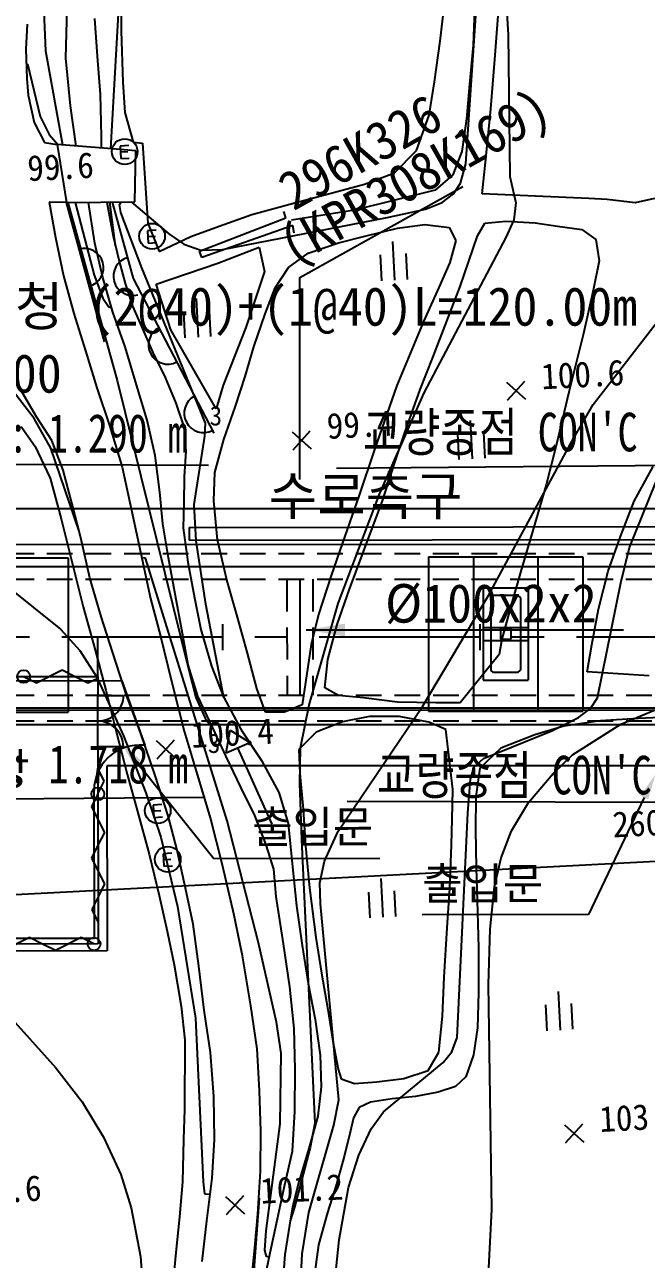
# Model space of a CAD drawing. Header units: millimetres. Extents: x 13158 to 13954, y 1103 to 1809.
# Drawn here: x 13846.3 to 13894.6, y 1440 to 1536 of the extents above; entities that cross this region are included whole.
import ezdxf
from ezdxf.enums import TextEntityAlignment as Align
from ezdxf.xclip import XClip

# ---------------------------------------------------------------- set-up
doc = ezdxf.new("R2010")
doc.units = ezdxf.units.MM
doc.header["$LTSCALE"] = 10
doc.header["$MEASUREMENT"] = 0
doc.header["$XCLIPFRAME"] = 2
doc.linetypes.add('CENTER', pattern=[2, 1.25, -0.25, 0.25, -0.25])
doc.linetypes.add('HIDDEN', pattern=[0.375, 0.25, -0.125])
doc.layers.add('TZ-BASE', color=253, linetype='Continuous')
doc.layers.add('TZ-CABL', color=4, linetype='Continuous')
doc.styles.add('GR', font='GulimChe.ttf')
doc.styles.add('HANA', font='GulimChe.ttf')
doc.styles.get("Standard").update_dxf_attribs({"font": 'GulimChe.ttf'})
doc.linetypes.add('I_LINE', pattern='A,3.5,["I",Standard,S=1,R=0,X=-1,Y=-0.5],3.5', length=7)
doc.linetypes.add('ZIGZAG', pattern='A,0.0001,-0.2,[131,ltypeshp.shx,S=0.2,R=0,X=-0.2,Y=0],-0.4,[131,ltypeshp.shx,S=0.2,R=180,X=0.2,Y=0],-0.2', length=0.8001)
doc.dimstyles.get("Standard").update_dxf_attribs({"dimtxt": 0.18, "dimasz": 0.18, "dimexe": 0.18, "dimexo": 0.0625, "dimgap": 0.09, "dimtad": 0, "dimtih": 1, "dimtoh": 1, "dimdec": 4, "dimzin": 0, "dimdsep": 46, "dimtxsty": 'Standard', "dimcen": 0.09, "dimadec": 0, "dimazin": 0, "dimtfac": 1, "dimtdec": 4, "dimtofl": 0, "dimtmove": 0, "dimatfit": 3, "dimfxl": 0, "dimtolj": 1, "dimtzin": 0, "dimarcsym": 0})

# ---------------------------------------------------------------- blocks, each defined once
blk = doc.blocks.new('JD-SGKLSNK8SGJS87')
at = {"layer": 'TZ-BASE'}
for p, q in [((611.304, 37.969, 98), (614.487, 94.288, 98)), ((641.634, 56.551, 100), (642.179, 46.835, 100)), ((638.896, 36.792, 99), (640.082, 54.261, 99)), ((606.037, 50.191, 98), (606.24, 45.581, 98)), ((612.151, 49.458, 98.72), (612.117, 47.137, 98.72)), ((636.903, 46.34, 98.72), (637.269, 49.448, 98.72)), ((607.821, 45.011, 96.041), (607.916, 48.859, 96.041)), ((610.056, 48.092, 97.664), (610.258, 45.183, 97.664)), ((639.581, 48.81, 98.419), (639.465, 46.019, 98.419)), ((641.166, 44.918, 100.739), (641.404, 48.311, 100.739)), ((604.821, 47.659, 98.928), (604.699, 45.717, 98.928)), ((612.117, 47.137, 98.72), (612.247, 43.154, 98.72)), ((636.479, 43.175, 98.72), (636.903, 46.34, 98.72)), ((642.179, 46.835, 100), (642.321, 35.822, 100)), ((604.699, 45.717, 98.928), (604.798, 43.432, 98.928)), ((606.24, 45.581, 98), (607.564, 38.269, 98)), ((610.258, 45.183, 97.664), (610.498, 42.198, 97.664)), ((639.465, 46.019, 98.419), (639.194, 42.985, 98.419)), ((604.748, 44.581, 99), (604.844, 44.575, 99)), ((604.844, 44.575, 99), (605.829, 40.482, 99)), ((608.182, 41.307, 96.041), (607.821, 45.011, 96.041)), ((640.845, 41.073, 100.739), (641.166, 44.918, 100.739)), ((604.798, 43.432, 98.928), (604.892, 42.13, 98.928)), ((612.247, 43.154, 98.72), (612.402, 40.792, 98.72)), ((636.044, 40.577, 98.72), (636.479, 43.175, 98.72)), ((639.194, 42.985, 98.419), (638.947, 40.308, 98.419)), ((604.892, 42.13, 98.928), (605.351, 40.009, 98.928)), ((608.632, 38.183, 96.041), (608.182, 41.307, 96.041)), ((610.498, 42.198, 97.664), (610.562, 38.932, 97.664)), ((605.829, 40.482, 99), (606.519, 39.088, 99)), ((612.402, 40.792, 98.72), (613.047, 38.481, 98.72)), ((635.08, 37.836, 98.72), (636.044, 40.577, 98.72)), ((640.471, 37.418, 100.739), (640.845, 41.073, 100.739)), ((605.351, 40.009, 98.928), (606.158, 38.469, 98.928)), ((638.947, 40.308, 98.419), (638.588, 37.747, 98.419)), ((606.158, 38.469, 98.928), (607.137, 38.303, 98.928)), ((606.519, 39.088, 99), (607.202, 38.298, 99)), ((610.562, 38.932, 97.664), (610.551, 38.029, 97.664)), ((613.047, 38.481, 98.72), (613.764, 38.413, 98.72)), ((613.764, 38.413, 98.72), (614.181, 32.179, 98.72)), ((611.737, 37.934, 98.928), (607.137, 38.303, 98.928)), ((607.137, 38.303, 98.928), (607.864, 33.782, 98.928)), ((613.263, 37.798, 98.928), (611.737, 37.934, 98.928)), ((612.701, 38.215, 98.966), (612.037, 38.18, 98.966)), ((612.037, 38.18, 98.966), (612.087, 37.219, 98.966)), ((612.643, 37.73, 98.966), (612.062, 37.7, 98.966)), ((613.186, 33.836, 98.928), (613.263, 37.798, 98.928)), ((633.356, 36.107, 98.72), (635.08, 37.836, 98.72)), ((638.588, 37.747, 98.419), (637.901, 35.946, 98.419)), ((612.087, 37.219, 98.966), (612.751, 37.253, 98.966)), ((638.49, 35.295, 99), (638.896, 36.792, 99)), ((640.163, 34.459, 100.739), (640.471, 37.418, 100.739)), ((631.022, 35.216, 98.72), (633.356, 36.107, 98.72)), ((637.901, 35.946, 98.419), (636.525, 34.758, 98.419)), ((642.321, 35.822, 100), (642.793, 33.757, 100)), ((627.933, 34.394, 98.72), (631.022, 35.216, 98.72)), ((636.525, 34.758, 98.419), (630.255, 33.189, 98.419)), ((637.945, 34.477, 99), (638.49, 35.295, 99)), ((607.864, 33.782, 103.042), (606.524, 33.82, 103.042)), ((606.524, 33.82, 103.042), (607.013, 31.077, 103.042)), ((607.864, 33.782, 98.928), (613.186, 33.836, 98.928)), ((610.819, 22.964, 103.042), (607.864, 33.782, 103.042)), ((607.964, 33.783, 99), (611.807, 19.966, 99)), ((608.539, 33.789, 98), (610.029, 28.152, 98)), ((610.082, 30.636, 97.796), (609.591, 33.8, 97.796)), ((611.006, 33.814, 101.966), (611.506, 31.181, 101.966)), ((611.683, 30.432, 98), (611.226, 33.816, 98)), ((611.412, 33.818, 99.381), (613.061, 27.874, 99.381)), ((611.984, 33.636, 99), (612.112, 33.825, 99)), ((612.098, 33.003, 99), (611.984, 33.636, 99)), ((612.898, 33.833, 99), (615.821, 31.355, 99)), ((622.268, 32.853, 98.72), (625.508, 33.73, 98.72)), ((625.508, 33.73, 98.72), (627.933, 34.394, 98.72)), ((635.769, 33.269, 99), (637.054, 33.791, 99)), ((637.054, 33.791, 99), (637.945, 34.477, 99)), ((648.461, 34.092, 100.739), (640.163, 34.459, 100.739)), ((642.793, 33.757, 100), (642.644, 32.433, 100)), ((649.875, 34.014, 100.739), (648.461, 34.092, 100.739)), ((652.061, 33.756, 100.739), (649.875, 34.014, 100.739)), ((653.575, 34.092, 100.739), (652.061, 33.756, 100.739)), ((613.725, 28.707, 99), (612.098, 33.003, 99)), ((619.745, 31.966, 98.72), (622.268, 32.853, 98.72)), ((624.926, 32.607, 98.928), (624.763, 33.082, 98.928)), ((630.255, 33.189, 98.419), (625.356, 32.431, 98.419)), ((632.792, 32.618, 99), (635.769, 33.269, 99)), ((614.181, 32.179, 98.72), (615.073, 29.996, 98.72)), ((617.525, 31.149, 98.72), (619.745, 31.966, 98.72)), ((618.207, 30.006, 98.928), (624.926, 32.607, 98.928)), ((625.464, 32.014, 98.928), (618.388, 29.513, 98.928)), ((619.992, 30.132, 99), (632.792, 32.618, 99)), ((625.549, 31.409, 98.928), (625.464, 32.014, 98.928)), ((631.056, 31.177, 99.513), (633.594, 31.8, 99.513)), ((633.594, 31.8, 99.513), (635.712, 32.09, 99.513)), ((635.712, 32.09, 99.513), (637.615, 31.854, 99.513)), ((637.615, 31.854, 99.513), (638.128, 30.827, 99.513)), ((639.813, 31.2, 101.098), (640.375, 32.191, 101.098)), ((640.375, 32.191, 101.098), (642, 32.337, 101.098)), ((642, 32.337, 101.098), (644.282, 32.209, 101.098)), ((642.644, 32.433, 100), (642.011, 31.082, 100)), ((644.282, 32.209, 101.098), (646.014, 31.957, 101.098)), ((646.014, 31.957, 101.098), (647.916, 31.684, 101.098)), ((647.916, 31.684, 101.098), (649, 30.913, 101.098)), ((607.013, 31.077, 103.042), (607.63, 28.086, 103.042)), ((611.506, 31.181, 101.966), (611.968, 29.23, 101.966)), ((614.831, 31.635, 98.966), (614.167, 31.601, 98.966)), ((614.167, 31.601, 98.966), (614.217, 30.639, 98.966)), ((614.773, 31.15, 98.966), (614.192, 31.12, 98.966)), ((615.073, 29.996, 98.72), (617.525, 31.149, 98.72)), ((615.821, 31.355, 99), (616.979, 30.561, 99)), ((629.011, 30.66, 99.513), (631.056, 31.177, 99.513)), ((633.214, 30.763, 99.381), (633.37, 27.767, 99.381)), ((642.011, 31.082, 100), (635.647, 18.991, 100)), ((638.128, 30.827, 99.513), (637.65, 29.117, 99.513)), ((638.472, 27.275, 101.098), (639.813, 31.2, 101.098)), ((649, 30.913, 101.098), (649.258, 29.268, 101.098)), ((610.703, 27.965, 97.796), (610.082, 30.636, 97.796)), ((614.217, 30.639, 98.966), (614.881, 30.673, 98.966)), ((616.979, 30.561, 99), (618.309, 30.093, 99)), ((618.388, 29.513, 98.928), (618.207, 30.006, 98.928)), ((618.309, 30.093, 99), (619.992, 30.132, 99)), ((619.627, 29.08, 99.022), (622.853, 30.316, 99.022)), ((622.853, 30.316, 99.022), (623.259, 28.423, 99.022)), ((625.133, 28.735, 99.513), (626.659, 29.845, 99.513)), ((626.659, 29.845, 99.513), (629.011, 30.66, 99.513)), ((634.369, 27.819, 99.381), (634.265, 29.816, 99.381)), ((611.968, 29.23, 101.966), (612.432, 27.488, 101.966)), ((614.848, 27.452, 99.022), (619.627, 29.08, 99.022)), ((632.372, 27.715, 99.381), (632.268, 29.712, 99.381)), ((637.65, 29.117, 99.513), (636.791, 27.187, 99.513)), ((649.258, 29.268, 101.098), (648.83, 27.085, 101.098)), ((607.63, 28.086, 103.042), (608.436, 25.168, 103.042)), ((610.029, 28.152, 98), (610.683, 26.354, 98)), ((611.457, 25.275, 97.796), (610.703, 27.965, 97.796)), ((613.061, 27.874, 99.381), (619.319, 15.856, 99.381)), ((618.66, 16.632, 99), (613.725, 28.707, 99)), ((623.259, 28.423, 99.022), (621.818, 24.066, 99.022)), ((624.09, 27.146, 99.513), (625.133, 28.735, 99.513)), ((612.432, 27.488, 101.966), (612.992, 25.743, 101.966)), ((615.984, 23.906, 99.022), (614.848, 27.452, 99.022)), ((623.306, 25.139, 99.513), (624.09, 27.146, 99.513)), ((636.791, 27.187, 99.513), (635.602, 24.543, 99.513)), ((637.413, 24.555, 101.098), (638.472, 27.275, 101.098)), ((648.83, 27.085, 101.098), (648.042, 23.606, 101.098)), ((610.683, 26.354, 98), (611.127, 25.709, 98)), ((617.939, 26.318, 99.494), (618.095, 23.323, 99.494)), ((608.436, 25.168, 103.042), (609.336, 22.249, 103.042)), ((611.127, 25.709, 98), (611.364, 25.606, 98)), ((612.417, 22.562, 97.796), (611.457, 25.275, 97.796)), ((612.992, 25.743, 101.966), (613.704, 24.148, 101.966)), ((617.097, 23.27, 99.494), (616.992, 25.268, 99.494)), ((619.094, 23.375, 99.494), (618.99, 25.372, 99.494)), ((622.419, 22.566, 99.513), (623.306, 25.139, 99.513)), ((648.804, 18.1, 101), (654.243, 25.115, 101)), ((613.704, 24.148, 101.966), (614.544, 22.192, 101.966)), ((621.818, 24.066, 99.022), (620.054, 19.582, 99.022)), ((635.602, 24.543, 99.513), (633.528, 19.553, 99.513)), ((636.334, 21.74, 101.098), (637.413, 24.555, 101.098)), ((619.498, 17.74, 99.022), (615.984, 23.906, 99.022)), ((648.042, 23.606, 101.098), (646.9, 19.037, 101.098)), ((609.336, 22.249, 103.042), (610.219, 19.386, 103.042)), ((613.318, 19.624, 97.796), (612.417, 22.562, 97.796)), ((614.544, 22.192, 101.966), (615.534, 20.196, 101.966)), ((621.743, 20.255, 99.513), (622.419, 22.566, 99.513)), ((635.354, 19.244, 101.098), (636.334, 21.74, 101.098)), ((605.352, 17.004, 100), (602.737, 20.395, 100)), ((615.534, 20.196, 101.966), (616.372, 18.183, 101.966)), ((621.012, 17.963, 99.513), (621.743, 20.255, 99.513)), ((610.219, 19.386, 103.042), (611.232, 16.371, 103.042)), ((611.807, 19.966, 99), (617.338, -2.455, 99)), ((614.145, 16.876, 97.796), (613.318, 19.624, 97.796)), ((620.054, 19.582, 99.022), (619.498, 17.74, 99.022)), ((633.528, 19.553, 99.513), (631.813, 14.597, 99.513)), ((634.133, 15.827, 101.098), (635.354, 19.244, 101.098)), ((642.062, 19.828, 100.645), (643.548, 18.49, 100.645)), ((642.136, 18.416, 100.645), (643.474, 19.902, 100.645)), ((605.525, 17.135, 97.702), (604.383, 19.114, 97.702)), ((635.647, 18.991, 100), (632.178, 11.104, 100)), ((646.9, 19.037, 101.098), (645.954, 14.993, 101.098)), ((651.62, 6.972, 102), (656.232, 18.41, 102)), ((616.372, 18.183, 101.966), (616.987, 16.343, 101.966)), ((620.105, 15.354, 99.513), (621.012, 17.963, 99.513)), ((647.033, 15.026, 101), (648.804, 18.1, 101)), ((604.344, 16.378, 100.607), (605.434, 14.833, 100.607)), ((606.661, 14.7, 100), (605.352, 17.004, 100)), ((606.724, 15.286, 97.702), (605.525, 17.135, 97.702)), ((611.232, 16.371, 103.042), (612.186, 13.225, 103.042)), ((614.765, 14.13, 97.796), (614.145, 16.876, 97.796)), ((616.987, 16.343, 101.966), (617.149, 14.472, 101.966)), ((618.625, 15.622, 99), (618.66, 16.632, 99)), ((639.238, 16.852, 100.494), (639.394, 13.856, 100.494)), ((617.791, 10.302, 99), (618.625, 15.622, 99)), ((625.401, 15.972, 99.362), (626.887, 14.633, 99.362)), ((625.474, 14.559, 99.362), (626.813, 16.045, 99.362)), ((633.404, 13.649, 101.098), (634.133, 15.827, 101.098)), ((638.395, 13.804, 100.494), (638.291, 15.802, 100.494)), ((640.393, 13.909, 100.494), (640.288, 15.906, 100.494)), ((605.434, 14.833, 100.607), (606.605, 12.362, 100.607)), ((608.854, 8.248, 100), (606.661, 14.7, 100)), ((607.615, 12.971, 97.702), (606.724, 15.286, 97.702)), ((617.149, 14.472, 101.966), (617.006, 12.493, 101.966)), ((619.407, 12.798, 99.513), (620.105, 15.354, 99.513)), ((631.813, 14.597, 99.513), (630.589, 10.953, 99.513)), ((640.673, 3.25, 101), (647.033, 15.026, 101)), ((645.954, 14.993, 101.098), (645.134, 11.854, 101.098)), ((615.12, 11.275, 97.796), (614.765, 14.13, 97.796)), ((632.415, 10.587, 101.098), (633.404, 13.649, 101.098)), ((608.312, 10.337, 97.702), (607.615, 12.971, 97.702)), ((612.186, 13.225, 103.042), (612.929, 9.873, 103.042)), ((617.006, 12.493, 101.966), (616.975, 10.399, 101.966)), ((619.318, 10.591, 99.513), (619.407, 12.798, 99.513)), ((651.984, 10.564, 103.098), (653.458, 13.26, 103.098)), ((606.605, 12.362, 100.607), (607.466, 9.198, 100.607)), ((645.134, 11.854, 101.098), (644.119, 8.302, 101.098)), ((615.348, 8.8, 97.796), (615.12, 11.275, 97.796)), ((619.594, 7.567, 99.513), (619.318, 10.591, 99.513)), ((632.178, 11.104, 100), (628.956, 2.619, 100)), ((630.589, 10.953, 99.513), (629.487, 7.838, 99.513)), ((630.921, 6.59, 101.098), (632.415, 10.587, 101.098)), ((650.924, 7.824, 103.098), (651.984, 10.564, 103.098)), ((590.246, 9.999), (654.325, 9.999)), ((590.246, 9.999), (654.325, 9.999)), ((608.991, 7.723, 97.702), (608.312, 10.337, 97.702)), ((612.929, 9.873, 103.042), (613.653, 6.503, 103.042)), ((616.975, 10.399, 101.966), (616.947, 8.494, 101.966)), ((617.946, 7.495, 99), (617.791, 10.302, 99)), ((607.466, 9.198, 100.607), (608.355, 5.58, 100.607)), ((615.8, 6.17, 97.796), (615.348, 8.8, 97.796)), ((609.681, 4.618, 97.702), (608.991, 7.723, 97.702)), ((616.947, 8.494, 101.966), (617.286, 5.828, 101.966)), ((617.398, 8.533), (655.745, 8.596)), ((617.398, 8.533), (617.399, 7.533)), ((629.487, 7.838, 99.513), (628.443, 4.795, 99.513)), ((644.119, 8.302, 101.098), (643.226, 5.315, 101.098)), ((649.96, 5.121, 103.098), (650.924, 7.824, 103.098)), ((565.798, 7.213), (661.2, 7.217)), ((617.399, 7.533), (655.719, 7.596)), ((618.698, 2.554, 99), (617.946, 7.495, 99)), ((620.341, 4.461, 99.513), (619.594, 7.567, 99.513)), ((650.956, 4.214, 102), (651.62, 6.972, 102)), ((595.995, 6.177), (607.995, 6.178)), ((607.995, 6.178), (607.995, -5.822)), ((613.653, 6.503, 103.042), (614.394, 3.001, 103.042)), ((613.997, 6.136, 100), (613.724, 6.168, 100)), ((620.354, -14.291, 100), (613.997, 6.136, 100)), ((616.341, 3.218, 97.796), (615.8, 6.17, 97.796)), ((617.286, 5.828, 101.966), (617.81, 3.045, 101.966)), ((629.861, 3.717, 101.098), (630.921, 6.59, 101.098)), ((635.995, 6.243), (647.995, 6.244)), ((635.995, 6.243), (635.995, -5.757)), ((639.495, 6.244), (639.495, -5.756)), ((644.495, 6.244), (644.495, -5.756)), ((647.995, 6.244), (647.995, -5.756)), ((608.355, 5.58, 100.607), (609.176, 2.361, 100.607)), ((643.226, 5.315, 101.098), (642.45, 2.589, 101.098)), ((649.2, 2.17, 103.098), (649.96, 5.121, 103.098)), ((603.217, 3.999, 101), (607.393, 0.625, 101)), ((610.562, 1.604, 97.702), (609.681, 4.618, 97.702)), ((621.167, 1.562, 99.513), (620.341, 4.461, 99.513)), ((628.443, 4.795, 99.513), (627.454, 1.753, 99.513)), ((640.245, 3.844), (640.245, -3.356)), ((640.245, 3.844), (643.745, 3.844)), ((643.745, 3.844), (643.745, -3.356)), ((649.142, -4.707, 102), (650.956, 4.214, 102)), ((614.394, 3.001, 103.042), (615.182, 0.084, 103.042)), ((616.831, 0.569, 97.796), (616.341, 3.218, 97.796)), ((617.81, 3.045, 101.966), (618.321, 0.584, 101.966)), ((628.895, 0.995, 101.098), (629.861, 3.717, 101.098)), ((635.525, -5.395, 101), (640.673, 3.25, 101)), ((641.045, 3.244), (640.845, 3.044)), ((640.845, 3.044), (640.845, 0.744)), ((642.945, 3.244), (641.045, 3.244)), ((642.945, 3.244), (643.145, 3.044)), ((643.145, 3.044), (643.145, 0.744)), ((609.176, 2.361, 100.607), (610.072, -0.917, 100.607)), ((620.095, -4.72, 99), (618.698, 2.554, 99)), ((628.956, 2.619, 100), (626.731, -5.191, 100)), ((642.45, 2.589, 101.098), (641.712, -0.155, 101.098)), ((648.687, -0.597, 103.098), (649.2, 2.17, 103.098)), ((611.482, -1.221, 97.702), (610.562, 1.604, 97.702)), ((620, 0.999), (620, -1.001)), ((621.938, -1.242, 99.513), (621.167, 1.562, 99.513)), ((627.454, 1.753, 99.513), (626.873, -0.579, 99.513)), ((628.177, -1.73, 101.098), (628.895, 0.995, 101.098)), ((640, 0.999), (640, -1.001)), ((607.393, 0.625, 101), (608.897, -1.047, 101)), ((615.182, 0.084, 103.042), (616.053, -3.533, 103.042)), ((617.319, -2.156, 97.796), (616.831, 0.569, 97.796)), ((618.321, 0.584, 101.966), (619.148, -2.258, 101.966)), ((640.245, 0.744), (643.745, 0.744)), ((640.845, 0.744), (640.845, -2.556)), ((641.595, 0.644), (642.395, 0.644)), ((641.595, 0.644), (641.595, -0.156)), ((642.395, 0.644), (642.395, -0.156)), ((643.145, 0.744), (643.145, -2.556)), ((610.072, -0.917, 100.607), (610.931, -4.119, 100.607)), ((610.3, -3.05), (610.3, -0.003)), ((626.873, -0.579, 99.513), (626.18, -5.268, 99.513)), ((640.245, -0.256), (643.745, -0.256)), ((641.712, -0.155, 101.098), (641.486, -1.359, 101.098)), ((641.595, -0.156), (642.395, -0.156)), ((648.336, -2.687, 103.098), (648.687, -0.597, 103.098)), ((608.897, -1.047, 101), (610.215, -3.115, 101)), ((612.547, -4.577, 97.702), (611.482, -1.221, 97.702)), ((622.652, -3.989, 99.513), (621.938, -1.242, 99.513)), ((627.955, -3.953, 101.098), (628.177, -1.73, 101.098)), ((641.486, -1.359, 101.098), (638.45, -5.108, 101.098)), ((605.536, -3.558), (607.534, -2.554)), ((607.534, -2.554), (608.535, -3.053)), ((618.077, -4.582, 97.796), (617.319, -2.156, 97.796)), ((617.338, -2.455, 99), (617.927, -4.704, 99)), ((619.148, -2.258, 101.966), (620.057, -4.649, 101.966)), ((641.045, -2.756), (640.845, -2.556)), ((642.945, -2.756), (641.045, -2.756)), ((642.945, -2.756), (643.145, -2.556)), ((642.945, -2.756), (643.145, -2.556)), ((653.144, -3.003, 103.098), (648.336, -2.687, 103.098)), ((612.172, -3.396), (590, -3.433)), ((604.535, -3.059), (605.536, -3.558)), ((608.535, -3.053), (609.533, -3.557)), ((609.533, -3.557), (610.3, -3.177)), ((610.215, -3.115, 101), (612.29, -7.661, 101)), ((612.172, -3.396), (613.949, -8.393)), ((616.053, -3.533, 103.042), (617.017, -7.322, 103.042)), ((640.245, -3.356), (643.745, -3.356)), ((610.295, -8.526, 82.327), (610.303, -4.526, 82.327)), ((610.303, -4.526, 82.327), (612.308, -4.53, 82.327)), ((610.931, -4.119, 100.607), (611.75, -7.452, 100.607)), ((613.637, -7.48, 97.702), (612.547, -4.577, 97.702)), ((617.927, -4.704, 99), (618.642, -6.311, 99)), ((619.248, -7.053, 97.796), (618.077, -4.582, 97.796)), ((620.057, -4.649, 101.966), (621.454, -7.199, 101.966)), ((623.342, -5.83, 99.513), (622.652, -3.989, 99.513)), ((629.003, -4.536, 101.098), (627.955, -3.953, 101.098)), ((630.945, -4.715, 101.098), (629.003, -4.536, 101.098)), ((633.581, -5.055, 101.098), (630.945, -4.715, 101.098)), ((648.583, -5.538, 102), (649.142, -4.707, 102)), ((650.947, -6.758, 103), (656.795, -4.307, 103)), ((626.18, -5.268, 99.513), (624.814, -5.833, 99.513)), ((626.731, -5.191, 100), (626.038, -8.64, 100)), ((628.991, -15.082, 101), (635.525, -5.395, 101)), ((636.581, -5.118, 101.098), (633.581, -5.055, 101.098)), ((635.995, -5.757), (647.995, -5.756)), ((638.45, -5.108, 101.098), (636.581, -5.118, 101.098)), ((647.649, -6.253, 102), (648.583, -5.538, 102)), ((595.995, -5.823), (607.995, -5.822)), ((618.642, -6.311, 99), (619.318, -7.204, 99)), ((624.814, -5.833, 99.513), (623.342, -5.83, 99.513)), ((629.313, -6.578, 101.155), (627.282, -7.378, 101.155)), ((631.414, -6.175, 101.155), (629.313, -6.578, 101.155)), ((633.716, -6.171, 101.155), (631.414, -6.175, 101.155)), ((636.031, -6.601, 101.155), (633.716, -6.171, 101.155)), ((637.344, -7.186, 101.155), (636.031, -6.601, 101.155)), ((645.582, -7.278, 102), (647.649, -6.253, 102)), ((649.356, -6.495, 103.74), (646.518, -6.925, 103.74)), ((652.302, -6.331, 103.74), (649.356, -6.495, 103.74)), ((654.002, -6.242, 103.74), (652.302, -6.331, 103.74)), ((565.799, -6.787), (661.201, -6.783)), ((611.75, -7.452, 100.607), (612.59, -10.654, 100.607)), ((612.29, -7.661, 101), (614.042, -12.105, 101)), ((614.758, -10.762, 97.702), (613.637, -7.48, 97.702)), ((617.017, -7.322, 103.042), (617.952, -10.412, 103.042)), ((620.272, -9.276, 97.796), (619.248, -7.053, 97.796)), ((620.28, -9.004, 115), (620.582, -7.227, 115)), ((620.582, -7.227, 115), (622.106, -8.189, 115)), ((621.454, -7.199, 101.966), (623.023, -9.58, 101.966)), ((627.282, -7.378, 101.155), (625.922, -8.736, 101.155)), ((637.879, -11.837, 101.155), (637.344, -7.186, 101.155)), ((640.262, -9.425, 102), (645.582, -7.278, 102)), ((644.263, -7.59, 103.74), (641.625, -8.627, 103.74)), ((646.518, -6.925, 103.74), (644.263, -7.59, 103.74)), ((647.194, -9.152, 103), (650.947, -6.758, 103)), ((612.295, -8.53, 82.327), (610.295, -8.526, 82.327)), ((613.949, -8.393), (613.508, -8.394)), ((614.838, -8.047, 100.381), (616.324, -9.385, 100.381)), ((614.911, -9.459, 100.381), (616.25, -7.973, 100.381)), ((620.28, -9.004, 115), (622.106, -8.189, 115)), ((623.229, -13.163, 115), (621.193, -8.597, 115)), ((641.625, -8.627, 103.74), (639.979, -10.188, 103.74)), ((621.426, -11.67, 97.796), (620.272, -9.276, 97.796)), ((623.023, -9.58, 101.966), (624.382, -12.092, 101.966)), ((625.922, -8.736, 101.155), (626.008, -10.606, 101.155)), ((626.038, -8.64, 100), (625.969, -11.354, 100)), ((639.553, -10.088, 102), (640.262, -9.425, 102)), ((645.691, -10.612, 103), (647.194, -9.152, 103)), ((610.803, -11.187), (610.302, -10.187)), ((654.87, -10.001), (611.011, -10.001)), ((611.011, -10.001), (611.035, -24.398)), ((654.87, -10.001), (611.011, -10.001)), ((611.011, -10.001), (611.035, -24.398)), ((613.38, -9.785, 82.327), (619.307, -17.2, 82.327)), ((617.952, -10.412, 103.042), (619.069, -14.127, 103.042)), ((639.254, -11.043, 102), (639.553, -10.088, 102)), ((639.979, -10.188, 103.74), (639.682, -12.391, 103.74)), ((610.304, -12.187), (610.803, -11.187)), ((612.59, -10.654, 100.607), (613.396, -13.554, 100.607)), ((615.769, -13.89, 97.702), (614.758, -10.762, 97.702)), ((625.969, -11.354, 100), (626.131, -15.756, 100)), ((626.008, -10.606, 101.155), (626.27, -13.383, 101.155)), ((639.069, -13.677, 102), (639.254, -11.043, 102)), ((643.76, -12.868, 103), (645.691, -10.612, 103)), ((610.304, -12.187), (609.807, -13.189)), ((610.033, -23.399), (610.014, -11.9)), ((614.042, -12.105, 101), (615.2, -15.561, 101)), ((622.507, -13.857, 97.796), (621.426, -11.67, 97.796)), ((624.382, -12.092, 101.966), (625.083, -14.479, 101.966)), ((637.845, -14.158, 101.155), (637.879, -11.837, 101.155)), ((639.682, -12.391, 103.74), (639.645, -14.977, 103.74)), ((652.77, -12.476, 82.327), (648.423, -21.575, 82.327)), ((609.807, -13.189), (610.812, -15.186)), ((615.27, -13.022, 100.022), (614.606, -13.056, 100.022)), ((614.606, -13.056, 100.022), (614.657, -14.018, 100.022)), ((623.84, -14.533, 115), (623.229, -13.163, 115)), ((626.27, -13.383, 101.155), (626.454, -16.236, 101.155)), ((642.463, -15.049, 103), (643.76, -12.868, 103)), ((613.396, -13.554, 100.607), (614.291, -16.869, 100.607)), ((615.212, -13.507, 100.022), (614.632, -13.537, 100.022)), ((614.657, -14.018, 100.022), (615.32, -13.983, 100.022)), ((616.449, -16.447, 97.702), (615.769, -13.89, 97.702)), ((619.069, -14.127, 103.042), (619.96, -17.707, 103.042)), ((622.782, -23.773, 100), (620.354, -14.291, 100)), ((623.398, -16.154, 97.796), (622.507, -13.857, 97.796)), ((637.797, -16.157, 101.155), (637.845, -14.158, 101.155)), ((638.219, -31.118, 102), (639.069, -13.677, 102)), ((280, -36.925), (700, -14.992)), ((610.812, -15.186), (610.315, -16.187)), ((625.083, -14.479, 101.966), (625.43, -17.863, 101.966)), ((627.92, -17.406, 101), (628.991, -15.082, 101)), ((639.645, -14.977, 103.74), (639.715, -17.94, 103.74)), ((641.638, -17.15, 103), (642.463, -15.049, 103)), ((610.315, -16.187), (609.817, -17.189)), ((615.2, -15.561, 101), (616.484, -20.939, 101)), ((623.993, -18.049, 97.796), (623.398, -16.154, 97.796)), ((626.131, -15.756, 100), (627.175, -37.776, 100)), ((626.454, -16.236, 101.155), (626.746, -19.487, 101.155)), ((637.653, -19.552, 101.155), (637.797, -16.157, 101.155)), ((609.817, -17.189), (610.822, -19.186)), ((614.291, -16.869, 100.607), (615.074, -20.088, 100.607)), ((616.045, -16.807, 101.004), (615.381, -16.842, 101.004)), ((615.381, -16.842, 101.004), (615.431, -17.804, 101.004)), ((617.121, -19.515, 97.702), (616.449, -16.447, 97.702)), ((619.307, -17.2, 82.327), (632.214, -17.179, 82.327)), ((641.139, -19.402, 103), (641.638, -17.15, 103)), ((615.987, -17.293, 101.004), (615.406, -17.323, 101.004)), ((615.431, -17.804, 101.004), (616.095, -17.769, 101.004)), ((619.96, -17.707, 103.042), (620.847, -21.494, 103.042)), ((624.17, -20.166, 97.796), (623.993, -18.049, 97.796)), ((625.43, -17.863, 101.966), (625.744, -20.887, 101.966)), ((627.553, -19.105, 101), (627.92, -17.406, 101)), ((639.715, -17.94, 103.74), (639.796, -21.358, 103.74)), ((610.822, -19.186), (610.325, -20.187)), ((627.608, -20.744, 101), (627.553, -19.105, 101)), ((632.299, -18.769, 100.872), (632.455, -21.765, 100.872)), ((615.074, -20.088, 100.607), (615.694, -22.852, 100.607)), ((617.722, -22.316, 97.702), (617.121, -19.515, 97.702)), ((626.746, -19.487, 101.155), (627.255, -23.362, 101.155)), ((631.457, -21.817, 100.872), (631.352, -19.82, 100.872)), ((633.454, -21.713, 100.872), (633.35, -19.716, 100.872)), ((637.457, -22.606, 101.155), (637.653, -19.552, 101.155)), ((640.788, -22.694, 103), (641.139, -19.402, 103)), ((610.325, -20.187), (609.826, -21.188)), ((616.484, -20.939, 101), (617.898, -29.623, 101)), ((624.72, -23.834, 97.796), (624.17, -20.166, 97.796)), ((625.744, -20.887, 101.966), (626.19, -23.97, 101.966)), ((629.038, -35.975, 101), (627.608, -20.744, 101)), ((609.826, -21.188), (610.328, -22.187)), ((620.847, -21.494, 103.042), (621.5, -24.617, 103.042)), ((648.423, -21.575, 82.327), (635.516, -21.597, 82.327)), ((639.796, -21.358, 103.74), (639.888, -24.152, 103.74)), ((615.694, -22.852, 100.607), (616.241, -25.466, 100.607)), ((618.164, -25.587, 97.702), (617.722, -22.316, 97.702)), ((637.212, -26.433, 101.155), (637.457, -22.606, 101.155)), ((640.668, -27.019, 103), (640.788, -22.694, 103)), ((590.033, -23.432), (610.033, -23.399)), ((605.001, -23.364), (603.003, -24.367)), ((606.002, -23.862), (605.001, -23.364)), ((607.003, -24.36), (606.002, -23.862)), ((609.001, -23.357), (607.003, -24.36)), ((610.002, -23.855), (609.001, -23.357)), ((624.201, -29.939, 100), (622.782, -23.773, 100)), ((625.218, -27.182, 97.796), (624.72, -23.834, 97.796)), ((626.19, -23.97, 101.966), (626.655, -26.939, 101.966)), ((627.255, -23.362, 101.155), (627.686, -26.124, 101.155)), ((611.035, -24.398), (585.878, -24.439)), ((611.035, -24.398), (585.878, -24.439)), ((621.5, -24.617, 103.042), (622.176, -28.666, 103.042)), ((639.888, -24.152, 103.74), (639.893, -27.624, 103.74)), ((616.241, -25.466, 100.607), (616.779, -28.7, 100.607)), ((618.567, -29.009, 97.702), (618.164, -25.587, 97.702)), ((627.686, -26.124, 101.155), (628.174, -28.943, 101.155)), ((637.091, -29.47, 101.155), (637.212, -26.433, 101.155)), ((625.566, -30.433, 97.796), (625.218, -27.182, 97.796)), ((626.655, -26.939, 101.966), (627.181, -29.721, 101.966)), ((639.893, -27.624, 103.74), (639.796, -30.378, 103.74)), ((640.931, -44.509, 103), (640.668, -27.019, 103)), ((646.073, -27.549, 103.306), (646.229, -30.545, 103.306)), ((616.779, -28.7, 100.607), (617.061, -31.328, 100.607)), ((622.176, -28.666, 103.042), (622.655, -32.013, 103.042)), ((645.231, -30.597, 103.306), (645.126, -28.6, 103.306)), ((647.228, -30.493, 103.306), (647.124, -28.495, 103.306)), ((603.186, -29.18, 102), (607.034, -33.49, 102)), ((617.898, -29.623, 101), (618.493, -42.343, 101)), ((619.065, -32.301, 97.702), (618.567, -29.009, 97.702)), ((627.181, -29.721, 101.966), (627.592, -32.501, 101.966)), ((628.174, -28.943, 101.155), (628.571, -31.402, 101.155)), ((636.805, -32.258, 101.155), (637.091, -29.47, 101.155)), ((624.54, -32.344, 100), (624.201, -29.939, 100)), ((625.651, -33.624, 97.796), (625.566, -30.433, 97.796)), ((639.796, -30.378, 103.74), (639.501, -32.487, 103.74)), ((617.061, -31.328, 100.607), (617.038, -36.724, 100.607)), ((628.571, -31.402, 101.155), (628.973, -33.597, 101.155)), ((637.801, -32.241, 102), (638.219, -31.118, 102)), ((619.317, -35.72, 97.702), (619.065, -32.301, 97.702)), ((622.655, -32.013, 103.042), (622.853, -35.243, 103.042)), ((624.472, -37.851, 100), (624.54, -32.344, 100)), ((627.592, -32.501, 101.966), (627.67, -34.955, 101.966)), ((635.973, -33.681, 101.155), (636.805, -32.258, 101.155)), ((637.152, -33.076, 102), (637.801, -32.241, 102)), ((639.501, -32.487, 103.74), (638.909, -34.195, 103.74)), ((607.034, -33.49, 102), (609.084, -36.126, 102)), ((628.973, -33.597, 101.155), (629.207, -34.336, 101.155)), ((632.495, -36.907, 102), (637.152, -33.076, 102)), ((625.603, -36.888, 97.796), (625.651, -33.624, 97.796)), ((629.207, -34.336, 101.155), (630.259, -34.71, 101.155)), ((631.978, -34.584, 101.155), (634.096, -34.313, 101.155)), ((634.096, -34.313, 101.155), (635.973, -33.681, 101.155)), ((638.909, -34.195, 103.74), (638.106, -34.939, 103.74)), ((622.853, -35.243, 103.042), (622.939, -38.415, 103.042)), ((627.67, -34.955, 101.966), (627.391, -37.253, 101.966)), ((630.259, -34.71, 101.155), (631.978, -34.584, 101.155)), ((636.741, -35.372, 103.74), (634.981, -35.704, 103.74)), ((638.106, -34.939, 103.74), (636.741, -35.372, 103.74)), ((609.084, -36.126, 102), (610.757, -38.869, 102)), ((619.362, -39.06, 97.702), (619.317, -35.72, 97.702)), ((628.634, -37.932, 101), (629.038, -35.975, 101)), ((631.502, -36.163, 103.74), (630.609, -36.564, 103.74)), ((633.186, -35.904, 103.74), (631.502, -36.163, 103.74)), ((634.981, -35.704, 103.74), (633.186, -35.904, 103.74)), ((617.038, -36.724, 100.607), (616.966, -39.063, 100.607)), ((625.427, -39.961, 97.796), (625.603, -36.888, 97.796)), ((627.391, -37.253, 101.966), (626.693, -39.753, 101.966)), ((630.182, -37.37, 103.74), (629.901, -38.498, 103.74)), ((630.609, -36.564, 103.74), (630.182, -37.37, 103.74)), ((631.541, -38.225, 102), (632.495, -36.907, 102)), ((623.376, -46.172, 100), (624.472, -37.851, 100)), ((626.707, -44.722, 101), (628.634, -37.932, 101)), ((627.175, -37.776, 100), (626.798, -39.685, 100)), ((630.575, -40.265, 102), (631.541, -38.225, 102)), ((646.575, -37.914, 103.476), (648.062, -39.253, 103.476)), ((646.649, -39.327, 103.476), (647.988, -37.841, 103.476)), ((610.757, -38.869, 102), (612.101, -41.775, 102)), ((616.966, -39.063, 100.607), (616.88, -42.345, 100.607)), ((619.186, -42.059, 97.702), (619.362, -39.06, 97.702)), ((622.939, -38.415, 103.042), (622.931, -41.529, 103.042)), ((629.901, -38.498, 103.74), (629.46, -40.284, 103.74)), ((624.801, -42.689, 97.796), (625.427, -39.961, 97.796)), ((626.798, -39.685, 100), (625.592, -44.317, 100)), ((626.693, -39.753, 101.966), (625.92, -42.346, 101.966)), ((629.46, -40.284, 103.74), (628.861, -42.541, 103.74)), ((629.772, -42.784, 102), (630.575, -40.265, 102)), ((612.101, -41.775, 102), (612.905, -44.369, 102)), ((618.779, -45.393, 97.702), (619.186, -42.059, 97.702)), ((622.931, -41.529, 103.042), (622.713, -44.827, 103.042)), ((616.88, -42.345, 100.607), (616.651, -45.06, 100.607)), ((618.493, -42.343, 101), (618.592, -43.271, 101)), ((624.274, -45.229, 97.796), (624.801, -42.689, 97.796)), ((625.92, -42.346, 101.966), (625.438, -44.283, 101.966)), ((628.861, -42.541, 103.74), (628.149, -44.738, 103.74)), ((629.063, -46.852, 102), (629.772, -42.784, 102)), ((618.592, -43.271, 101), (619.035, -43.299, 101)), ((620.228, -43.488, 101.249), (621.714, -44.827, 101.249)), ((620.302, -44.901, 101.249), (621.64, -43.415, 101.249)), ((622.854, -43.622, 101), (621.708, -58.378, 101)), ((622.794, -43.604, 101), (622.854, -43.622, 101)), ((612.905, -44.369, 102), (613.611, -48.152, 102)), ((616.651, -45.06, 100.607), (616.366, -47.848, 100.607)), ((622.713, -44.827, 103.042), (622.463, -47.749, 103.042)), ((625.438, -44.283, 101.966), (625.19, -45.732, 101.966)), ((625.592, -44.317, 100), (625.252, -45.373, 100)), ((626.184, -47.943, 101), (626.707, -44.722, 101)), ((628.149, -44.738, 103.74), (627.452, -47.257, 103.74)), ((640.675, -49.564, 103), (640.931, -44.509, 103)), ((618.412, -48.539, 97.702), (618.779, -45.393, 97.702)), ((623.687, -47.881, 97.796), (624.274, -45.229, 97.796)), ((625.19, -45.732, 101.966), (624.837, -48.011, 101.966)), ((623.269, -47.673, 100), (623.376, -46.172, 100)), ((628.62, -51.168, 102), (629.063, -46.852, 102)), ((616.366, -47.848, 100.607), (616.099, -50.581, 100.607)), ((622.463, -47.749, 103.042), (622.308, -49.276, 103.042)), ((622.997, -51.173, 97.796), (623.687, -47.881, 97.796)), ((623.413, -48.147, 100), (623.269, -47.673, 100)), ((625.975, -51.926, 101), (626.184, -47.943, 101)), ((627.452, -47.257, 103.74), (627.156, -49.347, 103.74)), ((613.611, -48.152, 102), (613.848, -51.031, 102)), ((623.618, -48.209, 100), (623.413, -48.147, 100)), ((624.837, -48.011, 101.966), (624.65, -50.405, 101.966))]:
    blk.add_line(p, q, dxfattribs=at)
at = {"layer": 'TZ-BASE', "ltscale": 0.2}
for p, q in [((589.483, -3.084), (610.3, -3.05)), ((610.3, -3.05), (610.303, -4.526)), ((610.295, -8.526), (610.334, -23.855)), ((610.334, -23.855), (589.518, -23.889))]:
    blk.add_line(p, q, dxfattribs=at)
at = {"layer": 'TZ-BASE', "linetype": 'I_LINE', "ltscale": 0.2}
blk.add_line((561.543, -5.705), (700, -5.626), dxfattribs=at)
at = {"layer": 'TZ-BASE', "linetype": 'CENTER', "flags": 128}
blk.add_lwpolyline([(700, -0.001), (280, 0), (0, 0)], dxfattribs=at)
at = {"layer": 'TZ-BASE'}
for centre, radius in [((612.392, 37.75, 98.966), 1), ((614.522, 31.17, 98.966), 1), ((604.535, -3.059), 0.5), ((610.304, -12.187), 0.5), ((614.962, -13.487, 100.022), 1), ((615.736, -17.272, 101.004), 1), ((610.002, -23.855), 0.5)]:
    blk.add_circle(centre, radius, dxfattribs=at)
for centre, radius, start, end in [((609.245, 28.725, 103.042), 1.5, 285.2781, 105.2781), ((613.009, 28.063, 99.381), 1.5, 105.50508, 285.50508), ((615.742, 22.726, 99.381), 1.5, 117.50773, 297.50773), ((618.513, 17.405, 99.381), 1.5, 117.50773, 297.50773), ((610.308, -4.526, 82.327), 2, 269.72927, 359.88297), ((610.295, -8.526, 82.327), 2, 359.88297, 89.88297), ((613.514, -11.894), 3.5, 90.09449, 180.09449)]:
    blk.add_arc(centre, radius, start, end, dxfattribs=at)
for points in [[(613.12, -9.993, 82.327), (612.132, -8.222, 82.327), (613.641, -9.576, 82.327)], [(652.469, -12.332, 82.327), (653.632, -10.671, 82.327), (653.071, -12.619, 82.327)]]:
    blk.add_solid(points, dxfattribs=at)
at = {"layer": 'TZ-BASE', "style": 'HANA'}
for s, height, rotation, p in [('99.6', 2, 2.98923, (604.874, 35.452, 99.607)), ('B(PCB) 영청 (2@40)+(1@40)L=120.00m', 3, 0.0001, (586.529, 24.216, 84.056)), ('296km264.00', 3, 0.0001, (586.173, 19.006, 84.056)), ('100.6', 2, 2.98923, (644.802, 19.264, 100.645)), ('99.4', 2, 2.98923, (628.141, 15.407, 99.362)), ('수로측구', 3, 359.99981, (623.588, 9.495)), ('100.4', 2, 2.98923, (617.578, -8.612, 100.381)), ('주차장', 2.5, 0.09449, (595.588, -11.54)), ('출입문', 2.5, 0.09449, (622.305, -16.007, 82.327)), ('260,900', 2, 2.98923, (650.343, -15.577)), ('출입문', 2.5, 0.09449, (635.514, -20.409, 82.327)), ('103.5', 2, 2.98923, (649.316, -38.479, 103.476)), ('102.6', 2, 2.98923, (599.526, -44.147, 102.551)), ('101.2', 2, 2.98923, (622.968, -44.053, 101.249))]:
    blk.add_text(s, height=height, rotation=rotation, dxfattribs=at).set_placement(p)

msp = doc.modelspace()

# ---------------------------------------------------------------- linework, layer by layer
at = {"layer": 'TZ-BASE', "flags": 128}
msp.add_lwpolyline([(13867.675, 1500.589), (13867.675, 1516.292), (13880.334, 1523.379)], dxfattribs=at)
at = {"layer": 'TZ-BASE'}
for points in [[(13796.842, 1496.447), (13806.97, 1501.939), (13860.572, 1501.715)], [(13929.984, 1496.438), (13919.838, 1501.899), (13870.514, 1501.457)], [(13796.866, 1480.918), (13807.011, 1475.457), (13860.309, 1475.885)], [(13930.008, 1480.909), (13919.879, 1475.417), (13871.354, 1475.568)]]:
    msp.add_lwpolyline(points, dxfattribs=at)
at = {"layer": 'TZ-CABL', "linetype": 'HIDDEN', "ltscale": 0.8}
for points in [[(13794.021, 1494.84), (13932.828, 1494.839)], [(13794.275, 1493.84), (13932.575, 1493.839)], [(13794.021, 1492.84), (13932.828, 1492.839)], [(13794.031, 1483.84), (13932.838, 1483.839)], [(13794.285, 1482.84), (13932.585, 1482.839)], [(13794.031, 1481.84), (13932.838, 1481.839)]]:
    msp.add_lwpolyline(points, dxfattribs=at)
at = {"layer": 'TZ-CABL', "linetype": 'ZIGZAG', "ltscale": 0.5}
for points in [[(13794.275, 1493.84), (13932.575, 1493.839)], [(13867.675, 1492.84), (13867.683, 1483.84)], [(13794.285, 1482.84), (13932.585, 1482.839)]]:
    msp.add_lwpolyline(points, dxfattribs=at)
at = {"layer": 'TZ-CABL', "linetype": 'HIDDEN'}
for points in [[(13866.675, 1492.839), (13866.683, 1483.839)], [(13868.675, 1492.841), (13868.683, 1483.841)]]:
    msp.add_lwpolyline(points, dxfattribs=at)

# ---------------------------------------------------------------- block references
at = {"layer": 'TZ-BASE'}
ref = msp.add_blockref('JD-SGKLSNK8SGJS87', (13241.675, 1488.34), dxfattribs=at)
XClip(ref).set_block_clipping_path([(0, -75), (699.9999999994, 75)])

# ---------------------------------------------------------------- texts
at = {"layer": 'TZ-BASE', "style": 'GR'}
for s, p in [('296K326', (13867.166, 1521.434)), ('(KPR308K169)', (13867.166, 1517.153))]:
    msp.add_text(s, height=3, rotation=29.23864, dxfattribs=at).set_placement(p)
at = {"layer": 'TZ-BASE'}
for s, height, rotation, p in [('3', 1.5, 0.00125, (13861.152, 1505.538)), ('Ø100x2x2', 3, 0.05175, (13882.526, 1490.975)), ('3', 1.5, 0.00125, (13861.018, 1480.074))]:
    msp.add_text(s, height=height, rotation=rotation, dxfattribs=at).set_placement(p, align=Align.MIDDLE)
at = {"layer": 'TZ-BASE', "width": 0.8}
for s, p in [("교량종점 CON'C 타설 : 1.642 m", (13894.787, 1504.319)), ("교량시점 CON'C 타설 : 1.290 m", (13836.745, 1504.225)), ("교량시점 CON'C 타설 : 1.718 m", (13836.785, 1478.498)), ("교량종점 CON'C 타설 : 2.081 m", (13895.877, 1477.648))]:
    msp.add_text(s, height=3, rotation=0.00125, dxfattribs=at).set_placement(p, align=Align.MIDDLE)

# ---------------------------------------------------------------- leaders
at = {"layer": 'TZ-BASE'}
msp.add_leader([(13868.175, 1488.898), (13892.831, 1488.898)], dimstyle='Standard', override={"dimtxt": 3, "dimasz": 3, "dimexe": 2, "dimexo": 3, "dimgap": 1, "dimtad": 0, "dimtih": 0, "dimcen": 1, "dimaunit": 1, "dimadec": 8, "dimtix": 1, "dimtofl": 1, "dimtmove": 2, "dimtvp": 2}, dxfattribs=at)

doc.saveas('drawing.dxf')
